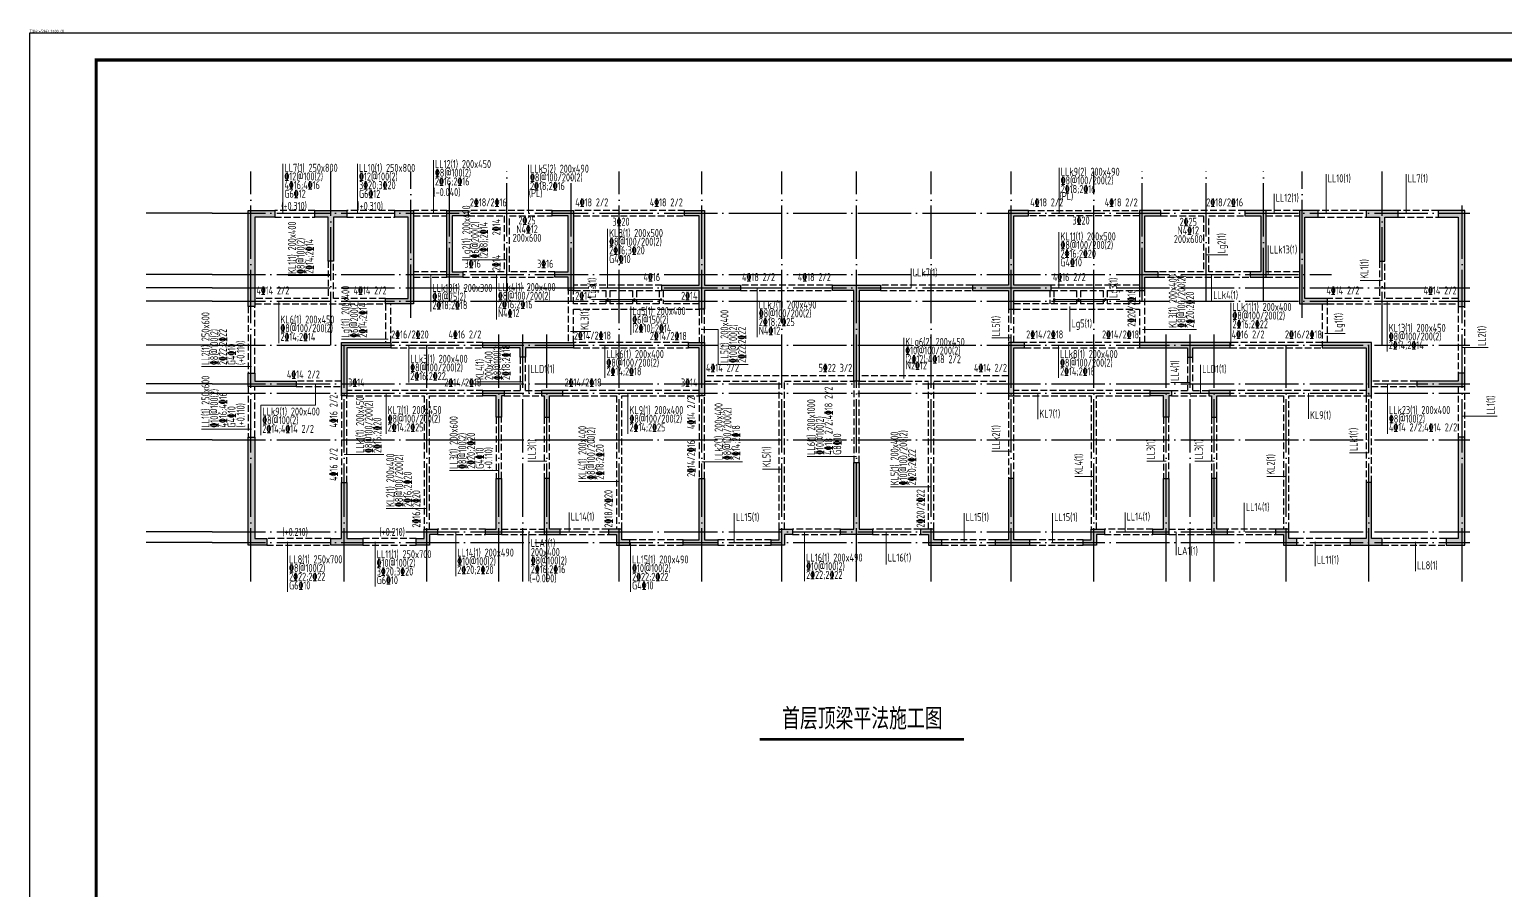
# Model space of a CAD drawing. Extents: x 154268 to 5133249, y -1832900 to 601179.
# Drawn here: x 350204 to 405519, y 568909 to 601179 of the extents above; entities that cross this region are included whole.
import ezdxf
from ezdxf.enums import TextEntityAlignment as Align

# ---------------------------------------------------------------- set-up
doc = ezdxf.new("R2010")
doc.units = 0
doc.header["$LTSCALE"] = 1000
doc.linetypes.add('DASH', pattern=[0.35, 0.25, -0.1])
doc.linetypes.add('DOTE', pattern=[2.42, 2, -0.2, 0.02, -0.2])
doc.layers.add('_TSZ_PLOT_MARK', color=1, linetype='Continuous', plot=False)
for name, color, linetype in [('A-ANNO-AXIS', 94, 'Continuous'), ('A-ANNO-DOTE', 15, 'DOTE'), ('A-ANNO-TITLE', 3, 'Continuous'), ('HATCH', 254, 'Continuous'), ('HZ', 2, 'Continuous'), ('S-BEAM-实线', 4, 'Continuous'), ('S-FLOOR-说明', 7, 'Continuous'), ('S-WALL-砼墙', 60, 'Continuous'), ('梁名称编号', 2, 'Continuous'), ('梁标注引线', 2, 'Continuous')]:
    doc.layers.add(name, color=color, linetype=linetype)
doc.styles.add('_TSZ_PLOT_MARK', font='tssdeng.shx', dxfattribs={"width": 0.7, "bigfont": 'tssdchn.shx'})
doc.styles.add('DD', font='romand__.ttf', dxfattribs={"width": 0.7, "bigfont": 'HZTXT.SHX'})
doc.styles.add('样式 1', font='yjkeng.shx', dxfattribs={"width": 0.7, "height": 300, "bigfont": 'yjkchn.shx'})

# ---------------------------------------------------------------- blocks, each defined once
blk = doc.blocks.new('T4zw1')
at = {"layer": 'A-ANNO-AXIS'}
for p, q in [((1554406, -2340387), (1551941, -2340387)), ((1554406, -2342687), (1551941, -2342687)), ((1554406, -2343187), (1551941, -2343187)), ((1554406, -2343687), (1551941, -2343687)), ((1554406, -2345337), (1551941, -2345337)), ((1554406, -2346787), (1551941, -2346787)), ((1554406, -2347137), (1551941, -2347137)), ((1554406, -2348887), (1551941, -2348887)), ((1554406, -2352337), (1551941, -2352337)), ((1554406, -2352737), (1551941, -2352737))]:
    blk.add_line(p, q, dxfattribs=at)
at = {"layer": 'A-ANNO-DOTE'}
for p, q in [((1555857, -2354199), (1555857, -2338823)), ((1558857, -2345337), (1558857, -2338823)), ((1561857, -2344316), (1561857, -2338823)), ((1563307, -2343687), (1563307, -2338823)), ((1565457, -2343687), (1565457, -2338823)), ((1567857, -2343687), (1567857, -2338823)), ((1569657, -2354199), (1569657, -2338823)), ((1572757, -2354199), (1572757, -2338823)), ((1575757, -2354199), (1575757, -2338823)), ((1578557, -2354199), (1578557, -2338823)), ((1581357, -2354199), (1581357, -2338823)), ((1584357, -2354199), (1584357, -2338823)), ((1587457, -2354199), (1587457, -2338823)), ((1589257, -2343687), (1589257, -2338823)), ((1591657, -2343687), (1591657, -2338823)), ((1593807, -2343687), (1593807, -2338823)), ((1595257, -2344316), (1595257, -2338823)), ((1598257, -2345337), (1598257, -2338823)), ((1601257, -2354199), (1601257, -2340013)), ((1554406, -2340387), (1601542, -2340387)), ((1554406, -2342687), (1596363, -2342687)), ((1554406, -2343187), (1601542, -2343187)), ((1554406, -2343687), (1601542, -2343687)), ((1554406, -2345337), (1601542, -2345337)), ((1559357, -2354199), (1559357, -2345337)), ((1562457, -2354199), (1562457, -2345337)), ((1565157, -2354199), (1565157, -2344891)), ((1566057, -2354199), (1566057, -2344891)), ((1566957, -2354199), (1566957, -2344891)), ((1590157, -2354199), (1590157, -2344891)), ((1591057, -2354199), (1591057, -2344891)), ((1591957, -2354199), (1591957, -2344891)), ((1594657, -2354199), (1594657, -2345337)), ((1597757, -2354199), (1597757, -2345337)), ((1554406, -2346787), (1601542, -2346787)), ((1554406, -2347137), (1601542, -2347137)), ((1554406, -2348887), (1601542, -2348887)), ((1554406, -2352337), (1601542, -2352337)), ((1554406, -2352737), (1601542, -2352737))]:
    blk.add_line(p, q, dxfattribs=at)
blk = doc.blocks.new('T4sbzpm1')
at = {"layer": 'S-BEAM-实线', "linetype": 'DASH'}
for p, q in [((2500, 12550), (1000, 12550)), ((1000, 12300), (2500, 12300)), ((5500, 12550), (3700, 12550)), ((3700, 12300), (5500, 12300)), ((7450, 12550), (6200, 12550)), ((6200, 12350), (7450, 12350)), ((11400, 12550), (8250, 12550)), ((8250, 12350), (9600, 12350)), ((9600, 12350), (9600, 10250)), ((9800, 10250), (9800, 12350)), ((9800, 12350), (11400, 12350)), ((16350, 12550), (12200, 12550)), ((12200, 12350), (16350, 12350)), ((29250, 12550), (33400, 12550)), ((33400, 12350), (29250, 12350)), ((37350, 12550), (34200, 12550)), ((34200, 12350), (35800, 12350)), ((35800, 12350), (35800, 10250)), ((36000, 10250), (36000, 12350)), ((36000, 12350), (37350, 12350)), ((39400, 12550), (38150, 12550)), ((38150, 12350), (39400, 12350)), ((41900, 12550), (40100, 12550)), ((40100, 12300), (41900, 12300)), ((44600, 12550), (43100, 12550)), ((43100, 12300), (44600, 12300)), ((3000, 10650), (3000, 9250)), ((3200, 9250), (3200, 10650)), ((42400, 10650), (42400, 9250)), ((42600, 9250), (42600, 10650)), ((7450, 10250), (6200, 10250)), ((6200, 10050), (7450, 10050)), ((9600, 10250), (8050, 10250)), ((8050, 10050), (11500, 10050)), ((11500, 10250), (9800, 10250)), ((35800, 10250), (34100, 10250)), ((34100, 10050), (37550, 10050)), ((37550, 10250), (36000, 10250)), ((39400, 10250), (38150, 10250)), ((38150, 10050), (39400, 10050)), ((12000, 9650), (12000, 7600)), ((15500, 9750), (12200, 9750)), ((12200, 9550), (13400, 9550)), ((12200, 9050), (12200, 9550)), ((13400, 9550), (13400, 9050)), ((13550, 9550), (14400, 9550)), ((13550, 9550), (13550, 9050)), ((14400, 9550), (14400, 9050)), ((14550, 9550), (15500, 9550)), ((14550, 9550), (14550, 9050)), ((15400, 9550), (15400, 9050)), ((15550, 9550), (15550, 9050)), ((21900, 9750), (18450, 9750)), ((18450, 9550), (21900, 9550)), ((27150, 9750), (23700, 9750)), ((23700, 9550), (27150, 9550)), ((30050, 9550), (30050, 9050)), ((33400, 9750), (30100, 9750)), ((30100, 9550), (31050, 9550)), ((30200, 9550), (30200, 9050)), ((31050, 9550), (31050, 9050)), ((31200, 9550), (32050, 9550)), ((31200, 9550), (31200, 9050)), ((32050, 9550), (32050, 9050)), ((32200, 9550), (33400, 9550)), ((32200, 9550), (32200, 9050)), ((33400, 9550), (33400, 9050)), ((33600, 7600), (33600, 9650)), ((0, 8950), (0, 6450)), ((3000, 9250), (250, 9250)), ((250, 9050), (5150, 9050)), ((250, 6450), (250, 8950)), ((5150, 9250), (3200, 9250)), ((5150, 9050), (5150, 7600)), ((5350, 7600), (5350, 9050)), ((13400, 9050), (12200, 9050)), ((14400, 9050), (13550, 9050)), ((15400, 9050), (14550, 9050)), ((16900, 9050), (15550, 9050)), ((17100, 7600), (17100, 8950)), ((28500, 8950), (28500, 7600)), ((31050, 9050), (28700, 9050)), ((32050, 9050), (31200, 9050)), ((33400, 9050), (32200, 9050)), ((40250, 9050), (40250, 7600)), ((42400, 9250), (40350, 9250)), ((40450, 7600), (40450, 9050)), ((40450, 9050), (45350, 9050)), ((45350, 9250), (42600, 9250)), ((45350, 8950), (45350, 6450)), ((45600, 6450), (45600, 8950)), ((12200, 8850), (16900, 8850)), ((12200, 7600), (12200, 8850)), ((16900, 8850), (16900, 7600)), ((28700, 8850), (33400, 8850)), ((28700, 7600), (28700, 8850)), ((33400, 8850), (33400, 7600)), ((8800, 7600), (5350, 7600)), ((5350, 7400), (8800, 7400)), ((16500, 7600), (12200, 7600)), ((12200, 7400), (16500, 7400)), ((33400, 7600), (29100, 7600)), ((29100, 7400), (33500, 7400)), ((40250, 7600), (36800, 7600)), ((36800, 7400), (40250, 7400)), ((10200, 7050), (10200, 5800)), ((10400, 5800), (10400, 7050)), ((35200, 7050), (35200, 5800)), ((35400, 5800), (35400, 7050)), ((3500, 6150), (1800, 6150)), ((22700, 6350), (17100, 6350)), ((17100, 6150), (19900, 6150)), ((19900, 600), (19900, 6150)), ((20100, 6150), (22700, 6150)), ((20100, 600), (20100, 6150)), ((22700, 6150), (22700, 3100)), ((28500, 6350), (22900, 6350)), ((22900, 3100), (22900, 6150)), ((22900, 6150), (25500, 6150)), ((25500, 600), (25500, 6150)), ((25700, 6150), (28500, 6150)), ((25700, 600), (25700, 6150)), ((43800, 6150), (42100, 6150)), ((0, 5950), (0, 4050)), ((250, 4050), (250, 5950)), ((1800, 5950), (3500, 5950)), ((3500, 5700), (3500, 2350)), ((8800, 5800), (3700, 5800)), ((3700, 5600), (6600, 5600)), ((3700, 2350), (3700, 5600)), ((6600, 5600), (6600, 600)), ((6800, 600), (6800, 5600)), ((6800, 5600), (8800, 5600)), ((9600, 5800), (10200, 5800)), ((9600, 5600), (11000, 5600)), ((10400, 5800), (11000, 5800)), ((16900, 5800), (11800, 5800)), ((11800, 5600), (13800, 5600)), ((13800, 5600), (13800, 600)), ((14000, 5600), (16900, 5600)), ((14000, 600), (14000, 5600)), ((16900, 5600), (16900, 2500)), ((17100, 2500), (17100, 5600)), ((28500, 5700), (28500, 2500)), ((33800, 5800), (28700, 5800)), ((28700, 5600), (31600, 5600)), ((28700, 2500), (28700, 5600)), ((31600, 5600), (31600, 600)), ((31800, 600), (31800, 5600)), ((31800, 5600), (33800, 5600)), ((34600, 5800), (35200, 5800)), ((34600, 5600), (36000, 5600)), ((35400, 5800), (36000, 5800)), ((41900, 5800), (36800, 5800)), ((36800, 5600), (38800, 5600)), ((38800, 5600), (38800, 600)), ((39000, 5600), (41900, 5600)), ((39000, 600), (39000, 5600)), ((41900, 5600), (41900, 2350)), ((42100, 5950), (43800, 5950)), ((42100, 2350), (42100, 5600)), ((45350, 5950), (45350, 4050)), ((45600, 4050), (45600, 5950)), ((9300, 4800), (9300, 2500)), ((9500, 2500), (9500, 4800)), ((11100, 4800), (11100, 2500)), ((11300, 2500), (11300, 4800)), ((34300, 4800), (34300, 2500)), ((34500, 2500), (34500, 4800)), ((36100, 4800), (36100, 2500)), ((36300, 2500), (36300, 4800)), ((8900, 600), (7100, 600)), ((9500, 600), (11100, 600)), ((13500, 600), (11700, 600)), ((22200, 600), (20400, 600)), ((25200, 600), (23400, 600)), ((33900, 600), (32100, 600)), ((34500, 600), (36100, 600)), ((38500, 600), (36700, 600)), ((3100, 250), (700, 250)), ((700, 0), (3100, 0)), ((6300, 250), (4300, 250)), ((4300, 0), (6300, 0)), ((7100, 400), (8900, 400)), ((9500, 400), (11100, 400)), ((11700, 400), (13500, 400)), ((16300, 200), (14300, 200)), ((14300, 0), (16300, 0)), ((19600, 200), (17600, 200)), ((17600, 0), (19600, 0)), ((20400, 400), (22200, 400)), ((23400, 400), (25200, 400)), ((28000, 200), (26000, 200)), ((26000, 0), (28000, 0)), ((31300, 200), (29300, 200)), ((29300, 0), (31300, 0)), ((32100, 400), (33900, 400)), ((34500, 400), (36100, 400)), ((36700, 400), (38500, 400)), ((41300, 250), (39300, 250)), ((39300, 0), (41300, 0)), ((44900, 250), (42500, 250)), ((42500, 0), (44900, 0))]:
    blk.add_line(p, q, dxfattribs=at)
at = {"layer": 'S-WALL-砼墙'}
for points in [[(0, 12550), (1000, 12550), (1000, 12300), (250, 12300), (250, 8950), (0, 8950)], [(2500, 12300), (2500, 12550), (3700, 12550), (3700, 12300), (3200, 12300), (3200, 10650), (3000, 10650), (3000, 12300)], [(5500, 12300), (5500, 12550), (6200, 12550), (6200, 9050), (5150, 9050), (5150, 9250), (6000, 9250), (6000, 12300)], [(7450, 12550), (8250, 12550), (8250, 12350), (7650, 12350), (7650, 10250), (8050, 10250), (8050, 10050), (7450, 10050)], [(11400, 12550), (12200, 12550), (12200, 9550), (12000, 9550), (12000, 10050), (11500, 10050), (11500, 10250), (12000, 10250), (12000, 12350), (11400, 12350)], [(16350, 12350), (16350, 12550), (17100, 12550), (17100, 9750), (18450, 9750), (18450, 9550), (17100, 9550), (17100, 8850), (16900, 8850), (16900, 9550), (15500, 9550), (15500, 9750), (16900, 9750), (16900, 12350)], [(29250, 12350), (29250, 12550), (28500, 12550), (28500, 9750), (27150, 9750), (27150, 9550), (28500, 9550), (28500, 8850), (28700, 8850), (28700, 9550), (30100, 9550), (30100, 9750), (28700, 9750), (28700, 12350)], [(34200, 12550), (33400, 12550), (33400, 9550), (33600, 9550), (33600, 10050), (34100, 10050), (34100, 10250), (33600, 10250), (33600, 12350), (34200, 12350)], [(38150, 12550), (37350, 12550), (37350, 12350), (37950, 12350), (37950, 10250), (37550, 10250), (37550, 10050), (38150, 10050)], [(40100, 12300), (40100, 12550), (39400, 12550), (39400, 9050), (40450, 9050), (40450, 9250), (39600, 9250), (39600, 12300)], [(43100, 12300), (43100, 12550), (41900, 12550), (41900, 12300), (42400, 12300), (42400, 10650), (42600, 10650), (42600, 12300)], [(45600, 12550), (44600, 12550), (44600, 12300), (45350, 12300), (45350, 8950), (45600, 8950)], [(21900, 9550), (21900, 9750), (23700, 9750), (23700, 9550), (22900, 9550), (22900, 6150), (22700, 6150), (22700, 9550)], [(3500, 7600), (5350, 7600), (5350, 7400), (3700, 7400), (3700, 5600), (3500, 5600)], [(8800, 7400), (8800, 7600), (12200, 7600), (12200, 7400), (10400, 7400), (10400, 7050), (10200, 7050), (10200, 7400)], [(16500, 7400), (16500, 7600), (17100, 7600), (17100, 5600), (16900, 5600), (16900, 7400)], [(29100, 7400), (29100, 7600), (28500, 7600), (28500, 5600), (28700, 5600), (28700, 7400)], [(36800, 7400), (36800, 7600), (33400, 7600), (33400, 7400), (35200, 7400), (35200, 7050), (35400, 7050), (35400, 7400)], [(42100, 7600), (40250, 7600), (40250, 7400), (41900, 7400), (41900, 5600), (42100, 5600)], [(0, 6450), (250, 6450), (250, 6150), (1800, 6150), (1800, 5950), (0, 5950)], [(45600, 6450), (45350, 6450), (45350, 6150), (43800, 6150), (43800, 5950), (45600, 5950)], [(8800, 5600), (8800, 5800), (9600, 5800), (9600, 5600), (9500, 5600), (9500, 4800), (9300, 4800), (9300, 5600)], [(11800, 5600), (11800, 5800), (11000, 5800), (11000, 5600), (11100, 5600), (11100, 4800), (11300, 4800), (11300, 5600)], [(33800, 5600), (33800, 5800), (34600, 5800), (34600, 5600), (34500, 5600), (34500, 4800), (34300, 4800), (34300, 5600)], [(36800, 5600), (36800, 5800), (36000, 5800), (36000, 5600), (36100, 5600), (36100, 4800), (36300, 4800), (36300, 5600)], [(0, 4050), (250, 4050), (250, 250), (700, 250), (700, 0), (0, 0)], [(45600, 4050), (45350, 4050), (45350, 250), (44900, 250), (44900, 0), (45600, 0)], [(22700, 3100), (22900, 3100), (22900, 600), (23400, 600), (23400, 400), (22200, 400), (22200, 600), (22700, 600)], [(3500, 2350), (3700, 2350), (3700, 250), (4300, 250), (4300, 0), (3100, 0), (3100, 250), (3500, 250)], [(8900, 400), (8900, 600), (9300, 600), (9300, 2500), (9500, 2500), (9500, 400)], [(11700, 400), (11700, 600), (11300, 600), (11300, 2500), (11100, 2500), (11100, 400)], [(16900, 2500), (17100, 2500), (17100, 200), (17600, 200), (17600, 0), (16300, 0), (16300, 200), (16900, 200)], [(28700, 2500), (28500, 2500), (28500, 200), (28000, 200), (28000, 0), (29300, 0), (29300, 200), (28700, 200)], [(33900, 400), (33900, 600), (34300, 600), (34300, 2500), (34500, 2500), (34500, 400)], [(36700, 400), (36700, 600), (36300, 600), (36300, 2500), (36100, 2500), (36100, 400)], [(42100, 2350), (41900, 2350), (41900, 250), (41300, 250), (41300, 0), (42500, 0), (42500, 250), (42100, 250)], [(6300, 0), (6300, 250), (6600, 250), (6600, 600), (7100, 600), (7100, 400), (6800, 400), (6800, 0)], [(14300, 0), (14300, 200), (14000, 200), (14000, 600), (13500, 600), (13500, 400), (13800, 400), (13800, 0)], [(19600, 0), (19600, 200), (19900, 200), (19900, 600), (20400, 600), (20400, 400), (20100, 400), (20100, 0)], [(26000, 0), (26000, 200), (25700, 200), (25700, 600), (25200, 600), (25200, 400), (25500, 400), (25500, 0)], [(31300, 0), (31300, 200), (31600, 200), (31600, 600), (32100, 600), (32100, 400), (31800, 400), (31800, 0)], [(39300, 0), (39300, 250), (39000, 250), (39000, 600), (38500, 600), (38500, 400), (38800, 400), (38800, 0)]]:
    blk.add_lwpolyline(points, close=True, dxfattribs=at)

msp = doc.modelspace()

# ---------------------------------------------------------------- hatches: boundary and pattern name
at = {"layer": 'HATCH'}
h = msp.add_hatch(dxfattribs=at)
h.set_pattern_fill('ARMORED', color=256, scale=30, style=0)
h.set_pattern_definition([(50, (-2884371.72, 2523296.48), (215.178055, -18.8256405), [22.5, -247.5]), (355, (-2884371.72, 2523296.48), (-41.6254, 225.65764), [18, -198]), (100.4514, (-2884353.79, 2523294.9), (173.552815, 206.831863), [19.122057, -210.342634]), (46.1842, (-2884371.72, 2523356.48), (320.172315, -49.655704), [33.75, -371.25]), (96.6356, (-2884345.04, 2523352.34), (280.398812, 292.23536), [28.683086, -315.5139]), (351.1842, (-2884371.72, 2523356.48), (280.398584, 292.23558), [27, -297]), (21, (-2884341.72, 2523341.48), (179.072116, -120.785667), [22.5, -247.5]), (326, (-2884341.72, 2523341.48), (72.9946, 217.545014), [18, -198]), (71.4514, (-2884326.8, 2523331.41), (252.066789, 96.759149), [19.122057, -210.342634]), (37.5, (-2884371.72, 2523296.48), (3.6479566, 99.8681561), [0, -195.6, 0, -201, 0, -198.75]), (7.5, (-2884371.72, 2523296.48), (78.9208612, 118.3235136), [0, -114.6, 0, -191.1, 0, -75.75]), (327.5, (-2884438.62, 2523296.48), (160.1467309, -6.7664615), [0, -75, 0, -234, 0, -310.5]), (317.5, (-2884468.62, 2523296.48), (174.955851, 30.0314947), [0, -97.5, 0, -155.4, 0, -220.5]), (45, (-2884371.72, 2523296.48), (-106.066017, 106.066017), [])])
h.paths.add_polyline_path([(384396.7, 581849.3), (384396.7, 582049.3), (384096.7, 582049.3), (384096.7, 582449.3), (383596.7, 582449.3), (383596.7, 582249.3), (383896.7, 582249.3), (383896.7, 581849.3)])
h.paths.add_polyline_path([(387096.7, 584349.3), (386896.7, 584349.3), (386896.7, 582049.3), (386396.7, 582049.3), (386396.7, 581849.3), (387696.7, 581849.3), (387696.7, 582049.3), (387096.7, 582049.3)])
h.paths.add_polyline_path([(387496.7, 589249.3), (387496.7, 589449.3), (386896.7, 589449.3), (386896.7, 587449.3), (387096.7, 587449.3), (387096.7, 589249.3)])
h.paths.add_polyline_path([(387646.7, 594199.3), (387646.7, 594399.3), (386896.7, 594399.3), (386896.7, 591599.3), (385546.7, 591599.3), (385546.7, 591399.3), (386896.7, 591399.3), (386896.7, 590699.3), (387096.7, 590699.3), (387096.7, 591399.3), (388496.7, 591399.3), (388496.7, 591599.3), (387096.7, 591599.3), (387096.7, 594199.3)])
h.paths.add_polyline_path([(392596.7, 594399.3), (391796.7, 594399.3), (391796.7, 591399.3), (391996.7, 591399.3), (391996.7, 591899.3), (392496.7, 591899.3), (392496.7, 592099.3), (391996.7, 592099.3), (391996.7, 594199.3), (392596.7, 594199.3)])
h.paths.add_polyline_path([(396546.7, 594399.3), (395746.7, 594399.3), (395746.7, 594199.3), (396346.7, 594199.3), (396346.7, 592099.3), (395946.7, 592099.3), (395946.7, 591899.3), (396546.7, 591899.3)])
h.paths.add_polyline_path([(395196.7, 589249.3), (395196.7, 589449.3), (391796.7, 589449.3), (391796.7, 589249.3), (393596.7, 589249.3), (393596.7, 588899.3), (393796.7, 588899.3), (393796.7, 589249.3)])
h.paths.add_polyline_path([(389696.7, 581849.3), (389696.7, 582049.3), (389996.7, 582049.3), (389996.7, 582449.3), (390496.7, 582449.3), (390496.7, 582249.3), (390196.7, 582249.3), (390196.7, 581849.3)])
h.paths.add_polyline_path([(392296.7, 582249.3), (392296.7, 582449.3), (392696.7, 582449.3), (392696.7, 584349.3), (392896.7, 584349.3), (392896.7, 582249.3)])
h.paths.add_polyline_path([(395096.7, 582249.3), (395096.7, 582449.3), (394696.7, 582449.3), (394696.7, 584349.3), (394496.7, 584349.3), (394496.7, 582249.3)])
h.paths.add_polyline_path([(392196.7, 587449.3), (392196.7, 587649.3), (392996.7, 587649.3), (392996.7, 587449.3), (392896.7, 587449.3), (392896.7, 586649.3), (392696.7, 586649.3), (392696.7, 587449.3)])
h.paths.add_polyline_path([(395196.7, 587449.3), (395196.7, 587649.3), (394396.7, 587649.3), (394396.7, 587449.3), (394496.7, 587449.3), (394496.7, 586649.3), (394696.7, 586649.3), (394696.7, 587449.3)])
h.paths.add_polyline_path([(397696.7, 581849.3), (397696.7, 582099.3), (397396.7, 582099.3), (397396.7, 582449.3), (396896.7, 582449.3), (396896.7, 582249.3), (397196.7, 582249.3), (397196.7, 581849.3)])
h.paths.add_polyline_path([(400496.7, 584199.3), (400296.7, 584199.3), (400296.7, 582099.3), (399696.7, 582099.3), (399696.7, 581849.3), (400896.7, 581849.3), (400896.7, 582099.3), (400496.7, 582099.3)])
h.paths.add_polyline_path([(400496.7, 589449.3), (398646.7, 589449.3), (398646.7, 589249.3), (400296.7, 589249.3), (400296.7, 587449.3), (400496.7, 587449.3)])
h.paths.add_polyline_path([(398496.7, 594149.3), (398496.7, 594399.3), (397796.7, 594399.3), (397796.7, 590899.3), (398846.7, 590899.3), (398846.7, 591099.3), (397996.7, 591099.3), (397996.7, 594149.3)])
h.paths.add_polyline_path([(401496.7, 594149.3), (401496.7, 594399.3), (400296.7, 594399.3), (400296.7, 594149.3), (400796.7, 594149.3), (400796.7, 592499.3), (400996.7, 592499.3), (400996.7, 594149.3)])
h.paths.add_polyline_path([(403996.7, 594399.3), (402996.7, 594399.3), (402996.7, 594149.3), (403746.7, 594149.3), (403746.7, 590799.3), (403996.7, 590799.3)])
h.paths.add_polyline_path([(403996.7, 588299.3), (403746.7, 588299.3), (403746.7, 587999.3), (402196.7, 587999.3), (402196.7, 587799.3), (403996.7, 587799.3)])
h.paths.add_polyline_path([(403996.7, 585899.3), (403746.7, 585899.3), (403746.7, 582099.3), (403296.7, 582099.3), (403296.7, 581849.3), (403996.7, 581849.3)])
h.paths.add_polyline_path([(381096.7, 584949.3), (381296.7, 584949.3), (381296.7, 582449.3), (381796.7, 582449.3), (381796.7, 582249.3), (380596.7, 582249.3), (380596.7, 582449.3), (381096.7, 582449.3)])
h.paths.add_polyline_path([(380296.7, 591399.3), (380296.7, 591599.3), (382096.7, 591599.3), (382096.7, 591399.3), (381296.7, 591399.3), (381296.7, 587999.3), (381096.7, 587999.3), (381096.7, 591399.3)])
h.paths.add_polyline_path([(377996.7, 581849.3), (377996.7, 582049.3), (378296.7, 582049.3), (378296.7, 582449.3), (378796.7, 582449.3), (378796.7, 582249.3), (378496.7, 582249.3), (378496.7, 581849.3)])
h.paths.add_polyline_path([(375296.7, 584349.3), (375496.7, 584349.3), (375496.7, 582049.3), (375996.7, 582049.3), (375996.7, 581849.3), (374696.7, 581849.3), (374696.7, 582049.3), (375296.7, 582049.3)])
h.paths.add_polyline_path([(374896.7, 589249.3), (374896.7, 589449.3), (375496.7, 589449.3), (375496.7, 587449.3), (375296.7, 587449.3), (375296.7, 589249.3)])
h.paths.add_polyline_path([(374746.7, 594199.3), (374746.7, 594399.3), (375496.7, 594399.3), (375496.7, 591599.3), (376846.7, 591599.3), (376846.7, 591399.3), (375496.7, 591399.3), (375496.7, 590699.3), (375296.7, 590699.3), (375296.7, 591399.3), (373896.7, 591399.3), (373896.7, 591599.3), (375296.7, 591599.3), (375296.7, 594199.3)])
h.paths.add_polyline_path([(369796.7, 594399.3), (370596.7, 594399.3), (370596.7, 591399.3), (370396.7, 591399.3), (370396.7, 591899.3), (369896.7, 591899.3), (369896.7, 592099.3), (370396.7, 592099.3), (370396.7, 594199.3), (369796.7, 594199.3)])
h.paths.add_polyline_path([(365846.7, 594399.3), (366646.7, 594399.3), (366646.7, 594199.3), (366046.7, 594199.3), (366046.7, 592099.3), (366446.7, 592099.3), (366446.7, 591899.3), (365846.7, 591899.3)])
h.paths.add_polyline_path([(367196.7, 589249.3), (367196.7, 589449.3), (370596.7, 589449.3), (370596.7, 589249.3), (368796.7, 589249.3), (368796.7, 588899.3), (368596.7, 588899.3), (368596.7, 589249.3)])
h.paths.add_polyline_path([(372696.7, 581849.3), (372696.7, 582049.3), (372396.7, 582049.3), (372396.7, 582449.3), (371896.7, 582449.3), (371896.7, 582249.3), (372196.7, 582249.3), (372196.7, 581849.3)])
h.paths.add_polyline_path([(370096.7, 582249.3), (370096.7, 582449.3), (369696.7, 582449.3), (369696.7, 584349.3), (369496.7, 584349.3), (369496.7, 582249.3)])
h.paths.add_polyline_path([(367296.7, 582249.3), (367296.7, 582449.3), (367696.7, 582449.3), (367696.7, 584349.3), (367896.7, 584349.3), (367896.7, 582249.3)])
h.paths.add_polyline_path([(370196.7, 587449.3), (370196.7, 587649.3), (369396.7, 587649.3), (369396.7, 587449.3), (369496.7, 587449.3), (369496.7, 586649.3), (369696.7, 586649.3), (369696.7, 587449.3)])
h.paths.add_polyline_path([(367196.7, 587449.3), (367196.7, 587649.3), (367996.7, 587649.3), (367996.7, 587449.3), (367896.7, 587449.3), (367896.7, 586649.3), (367696.7, 586649.3), (367696.7, 587449.3)])
h.paths.add_polyline_path([(364696.7, 581849.3), (364696.7, 582099.3), (364996.7, 582099.3), (364996.7, 582449.3), (365496.7, 582449.3), (365496.7, 582249.3), (365196.7, 582249.3), (365196.7, 581849.3)])
h.paths.add_polyline_path([(361896.7, 584199.3), (362096.7, 584199.3), (362096.7, 582099.3), (362696.7, 582099.3), (362696.7, 581849.3), (361496.7, 581849.3), (361496.7, 582099.3), (361896.7, 582099.3)])
h.paths.add_polyline_path([(361896.7, 589449.3), (363746.7, 589449.3), (363746.7, 589249.3), (362096.7, 589249.3), (362096.7, 587449.3), (361896.7, 587449.3)])
h.paths.add_polyline_path([(363896.7, 594149.3), (363896.7, 594399.3), (364596.7, 594399.3), (364596.7, 590899.3), (363546.7, 590899.3), (363546.7, 591099.3), (364396.7, 591099.3), (364396.7, 594149.3)])
h.paths.add_polyline_path([(360896.7, 594149.3), (360896.7, 594399.3), (362096.7, 594399.3), (362096.7, 594149.3), (361596.7, 594149.3), (361596.7, 592499.3), (361396.7, 592499.3), (361396.7, 594149.3)])
h.paths.add_polyline_path([(358396.7, 594399.3), (359396.7, 594399.3), (359396.7, 594149.3), (358646.7, 594149.3), (358646.7, 590799.3), (358396.7, 590799.3)])
h.paths.add_polyline_path([(358396.7, 588299.3), (358646.7, 588299.3), (358646.7, 587999.3), (360196.7, 587999.3), (360196.7, 587799.3), (358396.7, 587799.3)])
h.paths.add_polyline_path([(358396.7, 585899.3), (358646.7, 585899.3), (358646.7, 582099.3), (359096.7, 582099.3), (359096.7, 581849.3), (358396.7, 581849.3)])

# ---------------------------------------------------------------- linework, layer by layer
at = {"layer": '_TSZ_PLOT_MARK'}
msp.add_lwpolyline([(350203.6, 541638.3), (434303.6, 541638.3), (434303.6, 601038.3), (350203.6, 601038.3)], close=True, dxfattribs=at)
at = {"layer": 'A-ANNO-TITLE'}
msp.add_lwpolyline([(350203.6, 541638.3), (434303.6, 541638.3), (434303.6, 601038.3), (350203.6, 601038.3)], close=True, dxfattribs=at)
at = {"layer": 'A-ANNO-TITLE', "const_width": 120}
msp.add_lwpolyline([(352703.6, 542638.3), (433303.6, 542638.3), (433303.6, 600038.3), (352703.6, 600038.3)], close=True, dxfattribs=at)
at = {"layer": 'Defpoints', "const_width": 10}
msp.add_lwpolyline([(352703.6, 571338.3), (426853.6, 571338.3)], dxfattribs=at)
at = {"layer": 'HZ', "const_width": 100}
msp.add_lwpolyline([(377572.8, 574578.8), (385222.5, 574578.8)], dxfattribs=at)
at = {"layer": '梁标注引线', "color": 3, "lineweight": 18}
for p, q in [((359696.7, 594274.3), (359696.7, 596147.4)), ((362494.6, 594274.3), (362494.6, 596143.7)), ((365339.4, 594299.3), (365339.4, 596286)), ((368902.1, 594299.3), (368902.1, 596112.4)), ((388792.3, 594299.3), (388792.3, 595998.5)), ((398796.7, 594274.3), (398796.7, 595750.9)), ((401796.7, 594274.3), (401796.7, 595750.9)), ((396846.7, 594299.3), (396846.7, 595022.4)), ((371868, 591499.3), (371868, 593702.1)), ((388782.9, 591499.3), (388782.9, 593577.4)), ((396622.4, 591999.3), (396622.4, 593082.6)), ((368096.7, 592541.1), (366421.7, 592541.1)), ((394296.7, 592729.3), (395114.4, 592729.3)), ((361496.7, 591958.7), (359891.1, 591958.7)), ((365242.4, 591999.3), (365242.4, 590604.6)), ((367701.5, 591999.3), (367701.5, 590309.9)), ((383248.8, 591499.3), (383248.8, 592222.4)), ((394507.2, 591999.3), (394507.2, 591027.2)), ((377476.7, 591499.3), (377476.7, 589651.2)), ((400896.7, 591775.4), (400077.5, 591775.4)), ((359547.5, 590999.3), (359547.5, 589419.9)), ((371269.1, 591055.6), (373878, 591055.6)), ((372736, 590799.3), (372736, 589739.7)), ((388574.9, 591055.6), (391059.6, 591055.6)), ((389196.4, 590799.3), (389196.4, 589855.6)), ((395226.7, 589349.3), (395226.7, 590932.4)), ((401085.4, 590999.3), (401085.4, 589107.9)), ((370484.2, 589861.1), (371245, 589861.1)), ((391916.5, 589936.9), (393938, 589936.9)), ((398746.7, 589779.3), (399504.4, 589779.3)), ((363646.7, 589568.5), (361893.2, 589568.5)), ((364414.8, 589349.3), (364414.8, 587947.3)), ((371766.7, 589349.3), (371766.7, 588126.2)), ((382965.1, 588099.3), (382965.1, 589622.4)), ((386996.7, 589620.1), (386273.6, 589620.1)), ((388766.7, 589349.3), (388766.7, 588126.2)), ((403871.7, 589257.1), (404871.8, 589257.1)), ((368916.5, 587549.3), (368916.5, 588606.9)), ((394093.9, 587549.3), (394093.9, 588606.9)), ((358521.7, 588541.9), (356648.6, 588541.9)), ((363566.7, 587549.3), (363566.7, 586026.2)), ((368696.7, 587979.3), (366949, 587979.3)), ((372629.2, 587549.3), (372629.2, 586026.2)), ((387989.9, 587549.3), (387989.9, 586568.4)), ((393696.7, 587949.3), (392973.6, 587949.3)), ((398132.7, 586583.7), (398132.7, 587549.3)), ((401092.4, 587899.3), (401092.4, 586027.7)), ((403871.7, 586683.9), (405205.2, 586683.9)), ((358521.7, 586199.3), (356648.6, 586199.3)), ((361996.7, 585246.8), (363478.6, 585246.8)), ((386996.7, 585376.4), (386273.6, 585376.4)), ((400396.7, 585317.6), (399673.6, 585317.6)), ((369596.7, 584995.1), (368873.6, 584995.1)), ((375396.7, 584979.3), (376919.7, 584979.3)), ((378396.7, 584703.9), (377673.6, 584703.9)), ((381196.7, 585177.2), (379348.6, 585177.2)), ((392796.7, 584995.1), (392073.6, 584995.1)), ((394596.7, 584995.1), (393873.6, 584995.1)), ((367796.7, 584649.3), (365948.6, 584649.3)), ((372296.7, 584243.6), (370773.6, 584243.6)), ((390096.7, 584428.9), (389373.6, 584428.9)), ((397296.7, 584428.9), (396573.6, 584428.9)), ((383996.7, 584033.5), (382473.6, 584033.5)), ((365096.7, 583224), (363573.6, 583224)), ((370427.8, 582349.3), (370427.8, 583072.4)), ((376617.3, 581949.3), (376617.3, 583051.2)), ((385225.6, 581949.3), (385225.6, 583051.2)), ((388546.4, 581949.3), (388546.4, 583051.2)), ((391259.3, 582349.3), (391259.3, 583072.4)), ((395730.9, 582349.3), (395730.9, 583432.3)), ((359873.3, 581974.3), (359873.3, 580105.7)), ((363154.9, 581974.3), (363154.9, 580298.9)), ((366174.5, 582349.3), (366174.5, 580683.5)), ((368917.9, 580501.2), (368917.9, 582349.3)), ((372726.7, 581949.3), (372726.7, 580101.2)), ((379250.2, 582349.3), (379250.2, 580496.8)), ((382311.8, 582349.3), (382311.8, 581124.9)), ((393177.6, 581471.7), (393177.6, 582349.3)), ((398389.7, 581974.3), (398389.7, 581065.5)), ((402147.2, 581974.3), (402147.2, 580879.8))]:
    msp.add_line(p, q, dxfattribs=at)
at = {"layer": '梁标注引线', "color": 3, "lineweight": 18, "const_width": 50}
for points in [[(371845.8, 591055.6, 1), (371895.8, 591055.6, 1)], [(372845.8, 591055.6, 1), (372895.8, 591055.6, 1)], [(373845.8, 591055.6, 1), (373895.8, 591055.6, 1)], [(388580.7, 591055.6, 1), (388630.7, 591055.6, 1)], [(389495.8, 591055.6, 1), (389545.8, 591055.6, 1)], [(390495.8, 591055.6, 1), (390545.8, 591055.6, 1)]]:
    msp.add_lwpolyline(points, format="xyb", close=True, dxfattribs=at)
at = {"layer": '梁标注引线', "color": 3, "lineweight": 18}
for points in [[(375396.7, 589929.3), (376015.6, 589929.3), (376015.6, 588620.9), (377138.7, 588620.9)], [(360916.7, 587899.3), (360916.7, 587093.9), (358869.5, 587093.9), (358869.5, 585970.8)]]:
    msp.add_lwpolyline(points, dxfattribs=at)

# ---------------------------------------------------------------- block references
at = {"layer": 'A-ANNO-AXIS'}
msp.add_blockref('T4zw1', (-1197359.8, 2934686.2), dxfattribs=at)
at = {"layer": 'S-WALL-砼墙'}
msp.add_blockref('T4sbzpm1', (358396.7, 581849.3), dxfattribs=at)

# ---------------------------------------------------------------- texts
at = {"layer": '_TSZ_PLOT_MARK', "style": '_TSZ_PLOT_MARK'}
msp.add_text('T(841*594)_1:100 (1)', height=100, dxfattribs=at).set_placement((350203.6, 601038.3), align=Align.BOTTOM_LEFT)
at = {"layer": 'S-FLOOR-说明', "style": 'DD', "width": 0.7}
msp.add_text('首层顶梁平法施工图', height=700, dxfattribs=at).set_placement((381414.7, 575023.7), align=Align.CENTER)
at = {"layer": '梁名称编号', "color": 3, "style": '样式 1', "width": 0.7}
for s, p in [('Lg2(1)', (395114.4, 592789.3)), ('Lg3(1)', (371528.5, 591115.6)), ('Lg3(1)', (391059.6, 591115.6))]:
    msp.add_text(s, height=300, rotation=90, dxfattribs=at).set_placement(p, align=Align.BOTTOM_LEFT)
msp.add_text('Lg5(1)', height=300, dxfattribs=at).set_placement((389256.4, 589922.6), align=Align.BOTTOM_LEFT)
msp.add_text('LLD1(1)', height=300, dxfattribs=at).set_placement((394153.9, 588606.9), align=Align.TOP_LEFT)
at = {"layer": '梁标注引线', "color": 3, "lineweight": 18, "style": '样式 1', "width": 0.7}
for s, rotation, p in [('LL12(1) 200x450', 0, (365399.4, 596286)), ('LL10(1) 250x800', 0, (362554.6, 596143.7)), ('%%13212@100(2)', 0, (362554.6, 595818.7)), ('%%1328@100(2)', 0, (365399.4, 595961)), ('3%%13220;3%%13220', 0, (362554.6, 595493.7)), ('(-0.040)', 0, (365339.4, 595234.4)), ('2%%13216;2%%13216', 0, (365399.4, 595636)), ('G6%%13212', 0, (362554.6, 595168.7)), ('Lg2(1) 200x400', 90, (366421.7, 592601.1)), ('KL1(1) 200x400', 90, (359891.1, 592018.7)), ('%%1326@200(2)', 90, (366746.7, 592601.1)), ('(2%%1328);2%%13214', 90, (367071.7, 592601.1)), ('%%1328@100(2)', 90, (360216.1, 592018.7)), ('2%%13214;2%%13214', 90, (360541.1, 592018.7)), ('KL1(1)', 90, (400077.5, 591835.4)), ('Lg1(1) 200x400', 90, (361893.2, 589628.5)), ('%%1326@200(2)', 90, (362218.2, 589628.5)), ('2%%13214;2%%13214', 90, (362543.2, 589628.5)), ('LL2(1) 250x600', 90, (356648.6, 588601.9)), ('LL5(1)', 90, (386273.6, 589680.1)), ('%%1328@100(2)', 90, (356973.6, 588601.9)), ('2%%13222;2%%13222', 90, (357298.6, 588601.9)), ('G4%%13210', 90, (357623.6, 588601.9)), ('(+0.110)', 90, (357964.3, 588601.9)), ('%%1328@100(2)', 90, (367588.6, 588039.3)), ('2%%13218;2%%13218', 90, (367913.6, 588039.3)), ('KL4(1)', 90, (366924.4, 588039.3)), ('200x400', 90, (367263.6, 588039.3)), ('LL4(1)', 90, (392973.6, 588009.3)), ('LL1(1) 250x600', 90, (356648.6, 586259.3)), ('%%13210@100(2)', 90, (356973.6, 586259.3)), ('4%%13216;4%%13216', 90, (357298.6, 586259.3)), ('4%%13218 2/2;4%%13218 2/2', 90, (379998.6, 585237.2)), ('G4%%13210', 90, (357623.6, 586259.3)), ('(+0.110)', 90, (357964.3, 586259.3)), ('LL6(1) 200x1000', 90, (379348.6, 585237.2)), ('LL3(1) 200x600', 90, (365948.6, 584709.3)), ('%%13210@100(2)', 90, (379673.6, 585237.2)), ('%%1328@100(2)', 90, (366273.6, 584709.3)), ('2%%13220;2%%13220', 90, (366598.6, 584709.3)), ('KL4(1) 200x400', 90, (370773.6, 584303.6)), ('%%1328@100/200(2)', 90, (371098.6, 584303.6)), ('G8%%13210', 90, (380323.6, 585237.2)), ('KL5(1) 200x400', 90, (382473.6, 584093.5)), ('%%13210@100/200(2)', 90, (382798.6, 584093.5)), ('LLk2(1)', 90, (386273.6, 585436.4)), ('LLk1(1)', 90, (399673.6, 585377.6)), ('G4%%13210', 90, (366923.6, 584709.3)), ('(+0.110)', 90, (367252, 584613.4)), ('LL3(1)', 90, (368873.6, 585055.1)), ('2%%13218;2%%13220', 90, (371423.6, 584303.6)), ('KL5(1)', 90, (377673.6, 584763.9)), ('2%%13220;2%%13222', 90, (383123.6, 584093.5)), ('LL3(1)', 90, (392073.6, 585055.1)), ('LL3(1)', 90, (393873.6, 585055.1)), ('KL2(1) 200x400', 90, (363573.6, 583284)), ('%%1328@100/200(2)', 90, (363898.6, 583284)), ('KL4(1)', 90, (389373.6, 584488.9)), ('KL2(1)', 90, (396573.6, 584488.9)), ('2%%13216;2%%13220', 90, (364223.6, 583284)), ('LL15(1)', 0, (376677.3, 583051.2)), ('LL15(1)', 0, (385285.6, 583051.2)), ('LL15(1)', 0, (388606.4, 583051.2)), ('LL14(1)', 0, (395790.9, 583432.3))]:
    msp.add_text(s, height=300, rotation=rotation, dxfattribs=at).set_placement(p, align=Align.TOP_LEFT)
for s, p in [('LL7(1) 250x800', (359756.7, 596147.4)), ('%%13212@100(2)', (359756.7, 595822.4)), ('LLk5(2) 200x490', (368962.1, 596112.4)), ('%%1328@100/200(2)', (368962.1, 595787.4)), ('LLk9(2) 200x490', (388852.3, 595998.5)), ('LL10(1)', (398856.7, 595750.9)), ('LL7(1)', (401856.7, 595750.9)), ('4%%13216;4%%13216', (359756.7, 595497.4)), ('2%%13218;2%%13216', (368962.1, 595462.4)), ('2%%13218;2%%13216', (388852.3, 595348.5)), ('%%1328@100/200(2)', (388852.3, 595673.5)), ('G6%%13212', (359756.7, 595172.4)), ('LL12(1)', (396906.7, 595022.4)), ('3%%13220', (372049.1, 594124.2)), ('3%%13220', (389290.5, 594168.8)), ('KL8(1) 200x500', (371928, 593702.1)), ('KL11(1) 200x500', (388842.9, 593577.4)), ('2%%13216;3%%13220', (371928, 593052.1)), ('%%1328@100/200(2)', (371928, 593377.1)), ('%%1328@100/200(2)', (388842.9, 593252.4)), ('LLk13(1)', (396682.4, 593082.6)), ('G4%%13210', (371928, 592727.1)), ('2%%13216;2%%13220', (388842.9, 592927.4)), ('G4%%13210', (388842.9, 592602.4)), ('LLk7(1)', (383308.8, 592222.4)), ('LLk11(1) 200x400', (395286.7, 590932.4)), ('2%%13216;2%%13222', (395286.7, 590282.4)), ('%%1328@100/200(2)', (395286.7, 590607.4)), ('KLg6(2) 200x450', (383025.1, 589622.4)), ('%%13210@100/200(2)', (383025.1, 589297.4)), ('LLD1(1)', (368976.5, 588606.9)), ('(2%%13212);4%%13218 2/2', (383025.1, 588972.4)), ('KL9(1)', (398192.7, 586874.7)), ('LL14(1)', (370487.8, 583072.4)), ('LL14(1)', (391319.3, 583072.4)), ('LLA1(1)', (368991.6, 582085.7)), ('200x400', (368991.6, 581744.6)), ('%%1328@100(2)', (368991.6, 581424.9)), ('LA1(1)', (393237.6, 581788.7)), ('2%%13216;2%%13216', (368991.6, 581099.9)), ('(-0.090)', (368943.9, 580758.8))]:
    msp.add_text(s, height=300, dxfattribs=at).set_placement(p, align=Align.TOP_LEFT)
for s, p in [('(PL)', (368916.1, 594810)), ('2%%13218/2%%13216', (366706.7, 594459.3)), ('4%%13218 2/2', (370656.7, 594459.3)), ('4%%13218 2/2', (387706.7, 594459.3)), ('(PL)', (388806.4, 594696.1)), ('3%%13216', (366506.7, 592159.3)), ('4%%13218 2/2', (376906.7, 591659.3)), ('4%%13216 2/2', (388556.7, 591659.3)), ('4%%13214 2/2', (358706.7, 591159.3)), ('LLk13(1) 200x300', (365302.4, 591254.6)), ('%%1328@75(2)', (365302.4, 590929.6)), ('LLk4(1)', (394567.2, 590988.9)), ('4%%13214 2/2', (398806.7, 591159.3)), ('2%%13218;2%%13218', (365302.4, 590604.6)), ('Lg5(1) 200x400', (372796, 590389.7)), ('LLk7(1) 200x490', (377536.7, 590626.2)), ('%%1326@150(2)', (372796, 590064.7)), ('2%%13218;2%%13225', (377536.7, 589976.2)), ('%%1328@100/200(2)', (377536.7, 590301.2)), ('2%%13216/2%%13220', (363756.7, 589509.3)), ('2%%13214/2%%13218', (370606.7, 589469.5)), ('(2%%13210);2%%13214', (372796, 589739.7)), ('N4%%13212', (377536.7, 589651.2)), ('2%%13214/2%%13218', (387556.7, 589509.3)), ('4%%13216 2/2', (395256.7, 589509.3)), ('LLk6(1) 200x400', (371826.7, 588776.2)), ('LLk8(1) 200x400', (388826.7, 588776.2)), ('LLk3(1) 200x400', (364474.8, 588597.3)), ('%%1328@100/200(2)', (364474.8, 588272.3)), ('%%1328@100/200(2)', (371826.7, 588451.2)), ('4%%13214 2/2', (375556.7, 588259.3)), ('%%1328@100/200(2)', (388826.7, 588451.2)), ('2%%13216;2%%13222', (364474.8, 587947.3)), ('2%%13214/2%%13218', (370256.7, 587709.3)), ('2%%13214;2%%13218', (371826.7, 588126.2)), ('2%%13214;2%%13218', (388826.7, 588126.2)), ('LLk9(1) 200x400', (358929.5, 586620.8)), ('KL7(1) 200x450', (363626.7, 586676.2)), ('KL9(1) 200x400', (372689.2, 586676.2)), ('KL7(1)', (388049.9, 586541.2)), ('LLk23(1) 200x400', (401152.4, 586677.7)), ('2%%13214;4%%13214 2/2', (358929.5, 585970.8)), ('%%1328@100(2)', (358929.5, 586295.8)), ('2%%13214;2%%13225', (363626.7, 586026.2)), ('%%1328@100/200(2)', (363626.7, 586351.2)), ('2%%13214;2%%13225', (372689.2, 586026.2)), ('%%1328@100/200(2)', (372689.2, 586351.2)), ('4%%13214 2/2;4%%13214 2/2', (401152.4, 586027.7)), ('%%1328@100(2)', (401152.4, 586352.7)), ('LL15(1) 200x490', (372786.7, 581076.2)), ('LL16(1) 200x490', (379310.2, 581146.8)), ('LL16(1)', (382371.8, 581146.8)), ('2%%13222;2%%13222', (372786.7, 580426.2)), ('%%13210@100(2)', (372786.7, 580751.2)), ('2%%13222;2%%13222', (379310.2, 580496.8)), ('%%13210@100(2)', (379310.2, 580821.8)), ('G4%%13210', (372786.7, 580101.2))]:
    msp.add_text(s, height=300, dxfattribs=at).set_placement(p, align=Align.BOTTOM_LEFT)
at = {"layer": '梁标注引线', "color": 1, "lineweight": 18, "style": '样式 1', "width": 0.7}
msp.add_text('(+0.310)', height=300, dxfattribs=at).set_placement((360117.5, 594566.2), align=Align.MIDDLE_CENTER)
at = {"layer": '梁标注引线', "color": 3, "lineweight": 18, "style": '样式 1', "width": 0.7}
for s, p in [('(+0.310)', (362970.5, 594566.2)), ('(+0.210)', (360157.9, 582349.3)), ('(+0.210)', (363794.8, 582349.3))]:
    msp.add_text(s, height=300, dxfattribs=at).set_placement(p, align=Align.MIDDLE_CENTER)
for s, p in [('4%%13218 2/2', (374686.7, 594459.3)), ('4%%13218 2/2', (391736.7, 594459.3)), ('2%%13218/2%%13216', (395686.7, 594459.3)), ('3%%13216', (369836.7, 592159.3)), ('4%%13216', (373836.7, 591659.3)), ('4%%13218 2/2', (380236.7, 591659.3)), ('4%%13214 2/2', (363586.7, 591159.3)), ('2%%13214', (375236.7, 590959.3)), ('4%%13214 2/2', (403686.7, 591159.3)), ('4%%13216 2/2', (367136.7, 589509.3)), ('2%%13214/2%%13218', (374836.7, 589451.8)), ('2%%13214/2%%13218', (391786.7, 589509.3)), ('2%%13216/2%%13218', (398636.7, 589509.3)), ('5%%13222 3/2', (381036.7, 588259.3)), ('4%%13214 2/2', (386836.7, 588259.3)), ('4%%13214 2/2', (361085.1, 588010.3)), ('3%%13214', (362762.4, 587709.3)), ('2%%13214/2%%13218', (367136.7, 587709.3)), ('3%%13214', (375236.7, 587709.3))]:
    msp.add_text(s, height=300, dxfattribs=at).set_placement(p, align=Align.BOTTOM_RIGHT)
for s, p in [('2%%13225', (368849.8, 594171.2)), ('2%%13225', (393630.9, 594122.5)), ('N4%%13212', (368849.8, 593846.2)), ('N4%%13212', (393630.9, 593797.5)), ('200x600', (368849.8, 593521.2)), ('200x600', (393630.9, 593472.5))]:
    msp.add_text(s, height=300, dxfattribs=at).set_placement(p, align=Align.TOP_CENTER)
for s, p in [('2%%13214', (367936.7, 594078.5)), ('2%%13220/2%%13216', (391741.9, 591439.3)), ('4%%13216 2/2', (361836.7, 587489.3)), ('4%%13214 2/2', (375236.7, 587439.3))]:
    msp.add_text(s, height=300, rotation=90, dxfattribs=at).set_placement(p, align=Align.BOTTOM_RIGHT)
for s, rotation, p in [('2%%13214', 90, (367936.7, 592122.5)), ('LLk4(1) 200x400', 0, (367761.5, 591284.9)), ('%%1328@100/200(2)', 0, (367761.5, 590959.9)), ('KL3(1) 200x400', 90, (393288, 589996.9)), ('%%1328@100/200(2)', 90, (393613, 589996.9)), ('2%%13216;2%%13216', 0, (367761.5, 590634.9)), ('2%%13220;2%%13220', 90, (393938, 589996.9)), ('KL6(1) 200x450', 0, (359607.5, 590069.9)), ('N4%%13212', 0, (367761.5, 590309.9)), ('KL3(1)', 90, (371245, 589921.1)), ('LL5(1) 200x400', 90, (376488.7, 588680.9)), ('Lg1(1)', 90, (399504.4, 589839.3)), ('2%%13214;2%%13214', 0, (359607.5, 589419.9)), ('%%1328@100/200(2)', 0, (359607.5, 589744.9)), ('%%13210@100(2)', 90, (376813.7, 588680.9)), ('2%%13222;2%%13222', 90, (377138.7, 588680.9)), ('KL13(1) 200x450', 0, (401145.4, 589757.9)), ('%%1328@100/200(2)', 0, (401145.4, 589432.9)), ('LL2(1)', 90, (404871.8, 589317.1)), ('2%%13214;2%%13214', 0, (401145.4, 589107.9)), ('N2%%13212', 0, (383046.4, 588345.8)), ('LLk1(1) 200x450', 90, (362828.6, 585306.8)), ('%%1328@100/200(2)', 90, (363153.6, 585306.8)), ('LLk2(1) 200x400', 90, (376269.7, 585039.3)), ('LL1(1)', 90, (405205.2, 586743.9)), ('2%%13216;2%%13220', 90, (363478.6, 585306.8)), ('%%1328@100/200(2)', 90, (376594.7, 585039.3)), ('2%%13214;2%%13218', 90, (376919.7, 585039.3)), ('4%%13216 2/2', 90, (361836.7, 584259.3)), ('2%%13214/2%%13216', 90, (375236.7, 584409.3)), ('2%%13216/2%%13220', 90, (364936.7, 582509.3)), ('2%%13218/2%%13220', 90, (372136.7, 582509.3)), ('2%%13220/2%%13222', 90, (383836.7, 582509.3)), ('LL8(1) 250x700', 0, (359933.3, 581080.7)), ('LL11(1) 250x700', 0, (363214.9, 581273.9)), ('%%13210@100(2)', 0, (363214.9, 580948.9)), ('LL14(1) 200x490', 0, (366234.5, 581333.5)), ('%%13210@100(2)', 0, (366234.5, 581008.5)), ('LL11(1)', 0, (398449.7, 581064)), ('2%%13222;2%%13222', 0, (359933.3, 580430.7)), ('%%1328@100(2)', 0, (359933.3, 580755.7)), ('3%%13220;3%%13220', 0, (363214.9, 580623.9)), ('2%%13220;2%%13220', 0, (366234.5, 580683.5)), ('LL8(1)', 0, (402207.2, 580856.5)), ('G6%%13210', 0, (359933.3, 580105.7)), ('G6%%13210', 0, (363214.9, 580298.9))]:
    msp.add_text(s, height=300, rotation=rotation, dxfattribs=at).set_placement(p, align=Align.BOTTOM_LEFT)
at = {"layer": '梁标注引线', "color": 1, "lineweight": 18, "style": '样式 1', "width": 0.7}
msp.add_text('2%%13214', height=300, dxfattribs=at).set_placement((370656.7, 590959.3), align=Align.BOTTOM_LEFT)

doc.saveas('drawing.dxf')
